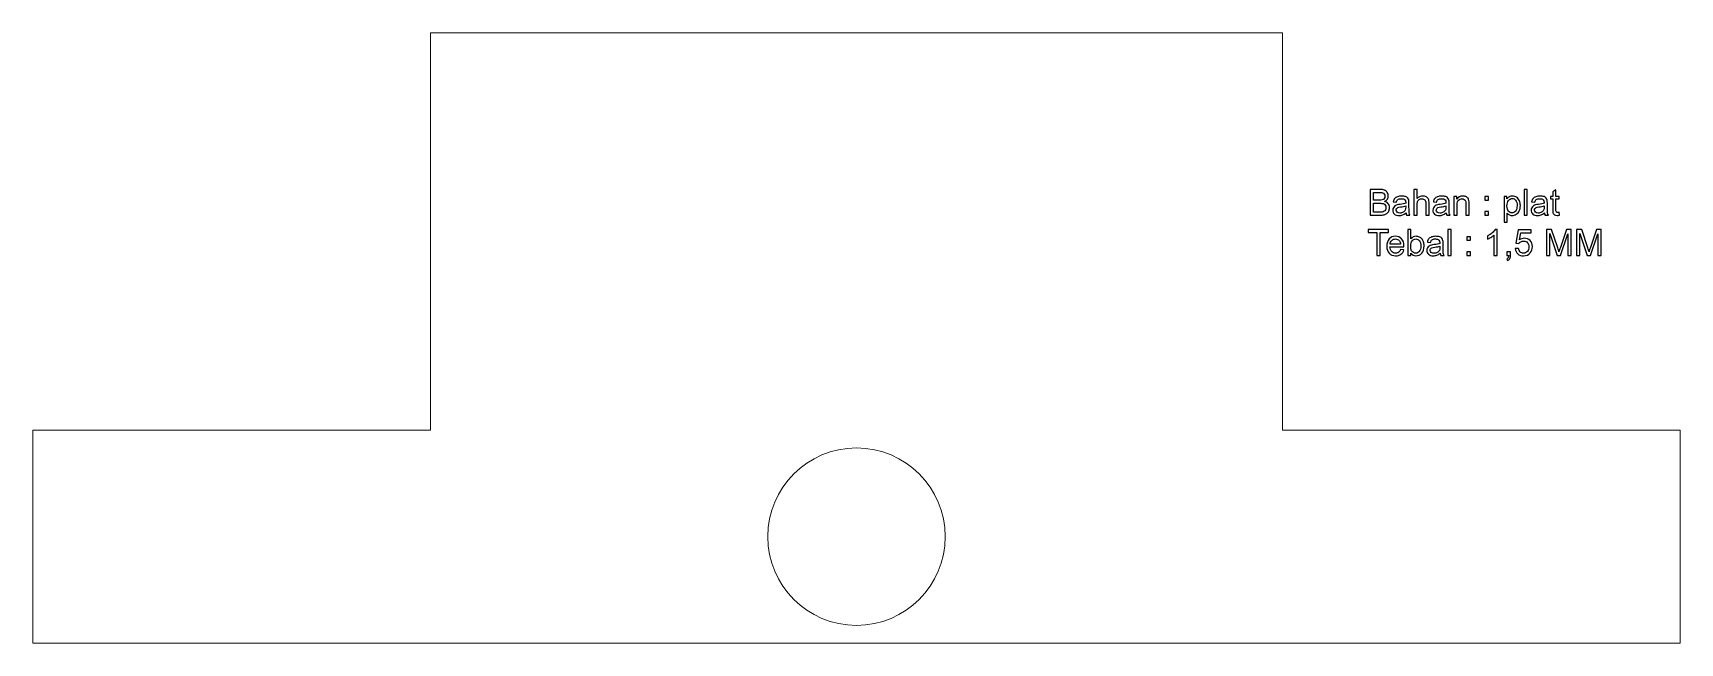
# Model space of a CAD drawing. Header units: millimetres. Extents: x -567 to 593, y -263 to 167.
import ezdxf

# ---------------------------------------------------------------- set-up
doc = ezdxf.new("R2010")
doc.units = ezdxf.units.MM
doc.header["$MEASUREMENT"] = 0
doc.layers.add('Layer 1', color=7, linetype='Continuous')

msp = doc.modelspace()

# ---------------------------------------------------------------- linework, layer by layer
at = {"layer": 'Layer 1', "color": 250, "lineweight": 20}
msp.add_ellipse((12.6231, -187.9609), major_axis=(0, 62.5), ratio=1, dxfattribs=at)
for points in [[(-287.3769, -111.9609), (-287.3769, -111.9609), (-287.3769, 167.0391), (-287.3769, 167.0391), (-287.3769, 167.0391), (312.6231, 167.0391), (312.6231, 167.0391), (312.6231, 167.0391), (312.6231, -111.9609), (312.6231, -111.9609)], [(-288.3769, -262.9609), (-288.3769, -262.9609), (-567.3769, -262.9609), (-567.3769, -262.9609), (-567.3769, -262.9609), (-567.3769, -112.9609), (-567.3769, -112.9609), (-567.3769, -112.9609), (-288.3769, -112.9609), (-288.3769, -112.9609)], [(313.6231, -112.9609), (313.6231, -112.9609), (592.6231, -112.9609), (592.6231, -112.9609), (592.6231, -112.9609), (592.6231, -262.9609), (592.6231, -262.9609), (592.6231, -262.9609), (313.6231, -262.9609), (313.6231, -262.9609)]]:
    msp.add_open_spline(points, degree=3, knots=[0, 0, 0, 0, 0.333333333, 0.333333333, 0.333333333, 0.666666667, 0.666666667, 0.666666667, 1, 1, 1, 1], dxfattribs=at)
at = {"layer": 'Layer 1', "color": 250}
for points, knots in [([(374.2671, 38.6118), (374.2671, 38.6118), (374.2671, 56.7982), (374.2671, 56.7982), (374.2671, 56.7982), (381.0912, 56.7982), (381.0912, 56.7982), (382.4798, 56.7982), (383.5931, 56.6162), (384.4356, 56.2479), (385.2738, 55.8796), (385.9299, 55.3123), (386.4041, 54.5461), (386.8824, 53.7841), (387.1195, 52.984), (387.1195, 52.1458), (387.1195, 51.3711), (386.9078, 50.6387), (386.4887, 49.9529), (386.0696, 49.2671), (385.4346, 48.7125), (384.5837, 48.2892), (385.6844, 47.9675), (386.5311, 47.4171), (387.1195, 46.6382), (387.7122, 45.8635), (388.0085, 44.9449), (388.0085, 43.8865), (388.0085, 43.0314), (387.8265, 42.2398), (387.4666, 41.5074), (387.1068, 40.775), (386.6623, 40.212), (386.1331, 39.8141), (385.604, 39.4204), (384.9393, 39.1198), (384.1435, 38.9166), (383.3434, 38.7134), (382.3655, 38.6118), (381.2055, 38.6118), (381.2055, 38.6118), (374.2671, 38.6118), (374.2671, 38.6118)], [0, 0, 0, 0, 0.071428571, 0.071428571, 0.071428571, 0.142857143, 0.142857143, 0.142857143, 0.214285714, 0.214285714, 0.214285714, 0.285714286, 0.285714286, 0.285714286, 0.357142857, 0.357142857, 0.357142857, 0.428571429, 0.428571429, 0.428571429, 0.5, 0.5, 0.5, 0.571428571, 0.571428571, 0.571428571, 0.642857143, 0.642857143, 0.642857143, 0.714285714, 0.714285714, 0.714285714, 0.785714286, 0.785714286, 0.785714286, 0.857142857, 0.857142857, 0.857142857, 0.928571429, 0.928571429, 0.928571429, 1, 1, 1, 1]), ([(376.6801, 49.1528), (376.6801, 49.1528), (380.6129, 49.1528), (380.6129, 49.1528), (381.6797, 49.1528), (382.4459, 49.2248), (382.9073, 49.3645), (383.5212, 49.5465), (383.9826, 49.8513), (384.2916, 50.2746), (384.6007, 50.698), (384.7573, 51.2271), (384.7573, 51.8664), (384.7573, 52.4717), (384.6134, 53.0051), (384.3213, 53.4623), (384.0334, 53.9238), (383.6185, 54.2413), (383.0809, 54.4106), (382.5433, 54.5799), (381.6204, 54.6646), (380.3165, 54.6646), (380.3165, 54.6646), (376.6801, 54.6646), (376.6801, 54.6646), (376.6801, 54.6646), (376.6801, 49.1528), (376.6801, 49.1528)], [0, 0, 0, 0, 0.111111111, 0.111111111, 0.111111111, 0.222222222, 0.222222222, 0.222222222, 0.333333333, 0.333333333, 0.333333333, 0.444444444, 0.444444444, 0.444444444, 0.555555556, 0.555555556, 0.555555556, 0.666666667, 0.666666667, 0.666666667, 0.777777778, 0.777777778, 0.777777778, 0.888888889, 0.888888889, 0.888888889, 1, 1, 1, 1]), ([(376.6801, 40.7454), (376.6801, 40.7454), (381.2098, 40.7454), (381.2098, 40.7454), (381.9887, 40.7454), (382.5348, 40.775), (382.8523, 40.8343), (383.4026, 40.9317), (383.8683, 41.0968), (384.2408, 41.3296), (384.6134, 41.5624), (384.9182, 41.9011), (385.1595, 42.3456), (385.4008, 42.7901), (385.5193, 43.3023), (385.5193, 43.8823), (385.5193, 44.5639), (385.3457, 45.1523), (384.9944, 45.6561), (384.6472, 46.1598), (384.1646, 46.5112), (383.5466, 46.7144), (382.9327, 46.9176), (382.0437, 47.0192), (380.888, 47.0192), (380.888, 47.0192), (376.6801, 47.0192), (376.6801, 47.0192), (376.6801, 47.0192), (376.6801, 40.7454), (376.6801, 40.7454)], [0, 0, 0, 0, 0.1, 0.1, 0.1, 0.2, 0.2, 0.2, 0.3, 0.3, 0.3, 0.4, 0.4, 0.4, 0.5, 0.5, 0.5, 0.6, 0.6, 0.6, 0.7, 0.7, 0.7, 0.8, 0.8, 0.8, 0.9, 0.9, 0.9, 1, 1, 1, 1]), ([(399.6417, 40.2628), (398.812, 39.5558), (398.0119, 39.0605), (397.2456, 38.7684), (396.4794, 38.4763), (395.6581, 38.3324), (394.7776, 38.3324), (393.3298, 38.3324), (392.2164, 38.6838), (391.4375, 39.3907), (390.6586, 40.0935), (390.2691, 40.9952), (390.2691, 42.0916), (390.2691, 42.7351), (390.4173, 43.3235), (390.7094, 43.8569), (391.0057, 44.3903), (391.3909, 44.8136), (391.8651, 45.1354), (392.3434, 45.4571), (392.8768, 45.7026), (393.4737, 45.8677), (393.914, 45.982), (394.5786, 46.0921), (395.4634, 46.2022), (397.2668, 46.4138), (398.6003, 46.6721), (399.4512, 46.9684), (399.4597, 47.2732), (399.4639, 47.4679), (399.4639, 47.5484), (399.4639, 48.4543), (399.2522, 49.0935), (398.8289, 49.4661), (398.2574, 49.9698), (397.4065, 50.2196), (396.2804, 50.2196), (395.2263, 50.2196), (394.4474, 50.0333), (393.9479, 49.665), (393.4441, 49.2967), (393.0758, 48.6448), (392.8345, 47.705), (392.8345, 47.705), (390.6501, 48.0098), (390.6501, 48.0098), (390.8491, 48.9454), (391.175, 49.7031), (391.6322, 50.2789), (392.0894, 50.8546), (392.7498, 51.2949), (393.6134, 51.6081), (394.4728, 51.9172), (395.4761, 52.0738), (396.6106, 52.0738), (397.7367, 52.0738), (398.6553, 51.9426), (399.3623, 51.6759), (400.065, 51.4092), (400.5857, 51.079), (400.9159, 50.6768), (401.2461, 50.2746), (401.479, 49.7666), (401.6144, 49.1528), (401.6864, 48.7718), (401.7245, 48.086), (401.7245, 47.0996), (401.7245, 47.0996), (401.7245, 44.1363), (401.7245, 44.1363), (401.7245, 42.0662), (401.7711, 40.7581), (401.8642, 40.2035), (401.9531, 39.649), (402.1394, 39.1198), (402.4103, 38.6118), (402.4103, 38.6118), (400.0735, 38.6118), (400.0735, 38.6118), (399.8491, 39.0817), (399.7052, 39.632), (399.6417, 40.2628)], [0, 0, 0, 0, 0.037037037, 0.037037037, 0.037037037, 0.074074074, 0.074074074, 0.074074074, 0.111111111, 0.111111111, 0.111111111, 0.148148148, 0.148148148, 0.148148148, 0.185185185, 0.185185185, 0.185185185, 0.222222222, 0.222222222, 0.222222222, 0.259259259, 0.259259259, 0.259259259, 0.296296296, 0.296296296, 0.296296296, 0.333333333, 0.333333333, 0.333333333, 0.37037037, 0.37037037, 0.37037037, 0.407407407, 0.407407407, 0.407407407, 0.444444444, 0.444444444, 0.444444444, 0.481481481, 0.481481481, 0.481481481, 0.518518519, 0.518518519, 0.518518519, 0.555555556, 0.555555556, 0.555555556, 0.592592593, 0.592592593, 0.592592593, 0.62962963, 0.62962963, 0.62962963, 0.666666667, 0.666666667, 0.666666667, 0.703703704, 0.703703704, 0.703703704, 0.740740741, 0.740740741, 0.740740741, 0.777777778, 0.777777778, 0.777777778, 0.814814815, 0.814814815, 0.814814815, 0.851851852, 0.851851852, 0.851851852, 0.888888889, 0.888888889, 0.888888889, 0.925925926, 0.925925926, 0.925925926, 0.962962963, 0.962962963, 0.962962963, 1, 1, 1, 1]), ([(405.1577, 38.6118), (405.1577, 38.6118), (405.1577, 56.7982), (405.1577, 56.7982), (405.1577, 56.7982), (407.3929, 56.7982), (407.3929, 56.7982), (407.3929, 56.7982), (407.3929, 50.2535), (407.3929, 50.2535), (408.4301, 51.4684), (409.7382, 52.0738), (411.3214, 52.0738), (412.2909, 52.0738), (413.1333, 51.8833), (413.853, 51.4981), (414.5684, 51.1128), (415.0806, 50.5837), (415.3897, 49.9063), (415.6987, 49.229), (415.8511, 48.2426), (415.8511, 46.9557), (415.8511, 46.9557), (415.8511, 38.6118), (415.8511, 38.6118), (415.8511, 38.6118), (413.6159, 38.6118), (413.6159, 38.6118), (413.6159, 38.6118), (413.6159, 46.9472), (413.6159, 46.9472), (413.6159, 48.0606), (413.3746, 48.8734), (412.8962, 49.3814), (412.4136, 49.8894), (411.7363, 50.1434), (410.8558, 50.1434), (410.1996, 50.1434), (409.5815, 49.9741), (409.0016, 49.6312), (408.4216, 49.2883), (408.011, 48.8226), (407.7612, 48.2342), (407.5157, 47.65), (407.3929, 46.8414), (407.3929, 45.8085), (407.3929, 45.8085), (407.3929, 38.6118), (407.3929, 38.6118), (407.3929, 38.6118), (405.1577, 38.6118), (405.1577, 38.6118)], [0, 0, 0, 0, 0.058823529, 0.058823529, 0.058823529, 0.117647059, 0.117647059, 0.117647059, 0.176470588, 0.176470588, 0.176470588, 0.235294118, 0.235294118, 0.235294118, 0.294117647, 0.294117647, 0.294117647, 0.352941176, 0.352941176, 0.352941176, 0.411764706, 0.411764706, 0.411764706, 0.470588235, 0.470588235, 0.470588235, 0.529411765, 0.529411765, 0.529411765, 0.588235294, 0.588235294, 0.588235294, 0.647058824, 0.647058824, 0.647058824, 0.705882353, 0.705882353, 0.705882353, 0.764705882, 0.764705882, 0.764705882, 0.823529412, 0.823529412, 0.823529412, 0.882352941, 0.882352941, 0.882352941, 0.941176471, 0.941176471, 0.941176471, 1, 1, 1, 1]), ([(427.8949, 40.2628), (427.0652, 39.5558), (426.2651, 39.0605), (425.4988, 38.7684), (424.7326, 38.4763), (423.9113, 38.3324), (423.0308, 38.3324), (421.583, 38.3324), (420.4696, 38.6838), (419.6907, 39.3907), (418.9118, 40.0935), (418.5223, 40.9952), (418.5223, 42.0916), (418.5223, 42.7351), (418.6705, 43.3235), (418.9626, 43.8569), (419.2589, 44.3903), (419.6441, 44.8136), (420.1183, 45.1354), (420.5966, 45.4571), (421.13, 45.7026), (421.7269, 45.8677), (422.1672, 45.982), (422.8318, 46.0921), (423.7166, 46.2022), (425.52, 46.4138), (426.8535, 46.6721), (427.7044, 46.9684), (427.7129, 47.2732), (427.7171, 47.4679), (427.7171, 47.5484), (427.7171, 48.4543), (427.5054, 49.0935), (427.0821, 49.4661), (426.5106, 49.9698), (425.6597, 50.2196), (424.5336, 50.2196), (423.4795, 50.2196), (422.7006, 50.0333), (422.2011, 49.665), (421.6973, 49.2967), (421.329, 48.6448), (421.0877, 47.705), (421.0877, 47.705), (418.9033, 48.0098), (418.9033, 48.0098), (419.1023, 48.9454), (419.4282, 49.7031), (419.8854, 50.2789), (420.3426, 50.8546), (421.003, 51.2949), (421.8666, 51.6081), (422.726, 51.9172), (423.7293, 52.0738), (424.8638, 52.0738), (425.9899, 52.0738), (426.9085, 51.9426), (427.6155, 51.6759), (428.3182, 51.4092), (428.8389, 51.079), (429.1691, 50.6768), (429.4993, 50.2746), (429.7322, 49.7666), (429.8676, 49.1528), (429.9396, 48.7718), (429.9777, 48.086), (429.9777, 47.0996), (429.9777, 47.0996), (429.9777, 44.1363), (429.9777, 44.1363), (429.9777, 42.0662), (430.0243, 40.7581), (430.1174, 40.2035), (430.2063, 39.649), (430.3926, 39.1198), (430.6635, 38.6118), (430.6635, 38.6118), (428.3267, 38.6118), (428.3267, 38.6118), (428.1023, 39.0817), (427.9584, 39.632), (427.8949, 40.2628)], [0, 0, 0, 0, 0.037037037, 0.037037037, 0.037037037, 0.074074074, 0.074074074, 0.074074074, 0.111111111, 0.111111111, 0.111111111, 0.148148148, 0.148148148, 0.148148148, 0.185185185, 0.185185185, 0.185185185, 0.222222222, 0.222222222, 0.222222222, 0.259259259, 0.259259259, 0.259259259, 0.296296296, 0.296296296, 0.296296296, 0.333333333, 0.333333333, 0.333333333, 0.37037037, 0.37037037, 0.37037037, 0.407407407, 0.407407407, 0.407407407, 0.444444444, 0.444444444, 0.444444444, 0.481481481, 0.481481481, 0.481481481, 0.518518519, 0.518518519, 0.518518519, 0.555555556, 0.555555556, 0.555555556, 0.592592593, 0.592592593, 0.592592593, 0.62962963, 0.62962963, 0.62962963, 0.666666667, 0.666666667, 0.666666667, 0.703703704, 0.703703704, 0.703703704, 0.740740741, 0.740740741, 0.740740741, 0.777777778, 0.777777778, 0.777777778, 0.814814815, 0.814814815, 0.814814815, 0.851851852, 0.851851852, 0.851851852, 0.888888889, 0.888888889, 0.888888889, 0.925925926, 0.925925926, 0.925925926, 0.962962963, 0.962962963, 0.962962963, 1, 1, 1, 1]), ([(433.4109, 38.6118), (433.4109, 38.6118), (433.4109, 51.7944), (433.4109, 51.7944), (433.4109, 51.7944), (435.4175, 51.7944), (435.4175, 51.7944), (435.4175, 51.7944), (435.4175, 49.9233), (435.4175, 49.9233), (436.3827, 51.3584), (437.7797, 52.0738), (439.6043, 52.0738), (440.4001, 52.0738), (441.1283, 51.9299), (441.7929, 51.6462), (442.4575, 51.3626), (442.9571, 50.9858), (443.2873, 50.5244), (443.6175, 50.063), (443.8503, 49.5126), (443.9815, 48.8776), (444.062, 48.4628), (444.1043, 47.7389), (444.1043, 46.7059), (444.1043, 46.7059), (444.1043, 38.6118), (444.1043, 38.6118), (444.1043, 38.6118), (441.8691, 38.6118), (441.8691, 38.6118), (441.8691, 38.6118), (441.8691, 46.6213), (441.8691, 46.6213), (441.8691, 47.5314), (441.7844, 48.213), (441.6109, 48.6617), (441.4373, 49.1105), (441.1283, 49.4703), (440.688, 49.7412), (440.2477, 50.0079), (439.727, 50.1434), (439.1344, 50.1434), (438.1861, 50.1434), (437.3691, 49.8428), (436.679, 49.2375), (435.989, 48.6363), (435.6461, 47.4891), (435.6461, 45.8042), (435.6461, 45.8042), (435.6461, 38.6118), (435.6461, 38.6118), (435.6461, 38.6118), (433.4109, 38.6118), (433.4109, 38.6118)], [0, 0, 0, 0, 0.055555556, 0.055555556, 0.055555556, 0.111111111, 0.111111111, 0.111111111, 0.166666667, 0.166666667, 0.166666667, 0.222222222, 0.222222222, 0.222222222, 0.277777778, 0.277777778, 0.277777778, 0.333333333, 0.333333333, 0.333333333, 0.388888889, 0.388888889, 0.388888889, 0.444444444, 0.444444444, 0.444444444, 0.5, 0.5, 0.5, 0.555555556, 0.555555556, 0.555555556, 0.611111111, 0.611111111, 0.611111111, 0.666666667, 0.666666667, 0.666666667, 0.722222222, 0.722222222, 0.722222222, 0.777777778, 0.777777778, 0.777777778, 0.833333333, 0.833333333, 0.833333333, 0.888888889, 0.888888889, 0.888888889, 0.944444444, 0.944444444, 0.944444444, 1, 1, 1, 1]), ([(455.2041, 49.2544), (455.2041, 49.2544), (455.2041, 51.7944), (455.2041, 51.7944), (455.2041, 51.7944), (457.7441, 51.7944), (457.7441, 51.7944), (457.7441, 51.7944), (457.7441, 49.2544), (457.7441, 49.2544), (457.7441, 49.2544), (455.2041, 49.2544), (455.2041, 49.2544)], [0, 0, 0, 0, 0.25, 0.25, 0.25, 0.5, 0.5, 0.5, 0.75, 0.75, 0.75, 1, 1, 1, 1]), ([(468.7085, 33.5572), (468.7085, 33.5572), (468.7085, 51.7944), (468.7085, 51.7944), (468.7085, 51.7944), (470.7405, 51.7944), (470.7405, 51.7944), (470.7405, 51.7944), (470.7405, 50.063), (470.7405, 50.063), (471.2189, 50.7318), (471.7607, 51.2356), (472.3661, 51.57), (472.9672, 51.9045), (473.6996, 52.0738), (474.559, 52.0738), (475.685, 52.0738), (476.6756, 51.7859), (477.535, 51.206), (478.3944, 50.6302), (479.0421, 49.8132), (479.4823, 48.7633), (479.9184, 47.7092), (480.1385, 46.5578), (480.1385, 45.3005), (480.1385, 43.9585), (479.8972, 42.7478), (479.4146, 41.6683), (478.932, 40.593), (478.2293, 39.7675), (477.3064, 39.1918), (476.3878, 38.6203), (475.4183, 38.3324), (474.4023, 38.3324), (473.6573, 38.3324), (472.9884, 38.489), (472.4, 38.8023), (471.8073, 39.1156), (471.3247, 39.5093), (470.9437, 39.9876), (470.9437, 39.9876), (470.9437, 33.5572), (470.9437, 33.5572), (470.9437, 33.5572), (468.7085, 33.5572), (468.7085, 33.5572)], [0, 0, 0, 0, 0.066666667, 0.066666667, 0.066666667, 0.133333333, 0.133333333, 0.133333333, 0.2, 0.2, 0.2, 0.266666667, 0.266666667, 0.266666667, 0.333333333, 0.333333333, 0.333333333, 0.4, 0.4, 0.4, 0.466666667, 0.466666667, 0.466666667, 0.533333333, 0.533333333, 0.533333333, 0.6, 0.6, 0.6, 0.666666667, 0.666666667, 0.666666667, 0.733333333, 0.733333333, 0.733333333, 0.8, 0.8, 0.8, 0.866666667, 0.866666667, 0.866666667, 0.933333333, 0.933333333, 0.933333333, 1, 1, 1, 1]), ([(470.7405, 45.1227), (470.7405, 43.4336), (471.0834, 42.1847), (471.765, 41.3762), (472.4508, 40.5676), (473.2805, 40.1612), (474.2542, 40.1612), (475.2448, 40.1612), (476.0914, 40.5803), (476.7942, 41.4185), (477.5011, 42.2567), (477.8525, 43.5521), (477.8525, 45.3089), (477.8525, 46.9853), (477.5096, 48.2384), (476.8196, 49.0724), (476.1295, 49.9063), (475.3083, 50.3212), (474.3515, 50.3212), (473.4033, 50.3212), (472.5651, 49.8767), (471.8369, 48.9919), (471.1046, 48.1029), (470.7405, 46.816), (470.7405, 45.1227)], [0, 0, 0, 0, 0.125, 0.125, 0.125, 0.25, 0.25, 0.25, 0.375, 0.375, 0.375, 0.5, 0.5, 0.5, 0.625, 0.625, 0.625, 0.75, 0.75, 0.75, 0.875, 0.875, 0.875, 1, 1, 1, 1]), ([(482.7843, 38.6118), (482.7843, 38.6118), (482.7843, 56.7982), (482.7843, 56.7982), (482.7843, 56.7982), (485.0195, 56.7982), (485.0195, 56.7982), (485.0195, 56.7982), (485.0195, 38.6118), (485.0195, 38.6118), (485.0195, 38.6118), (482.7843, 38.6118), (482.7843, 38.6118)], [0, 0, 0, 0, 0.25, 0.25, 0.25, 0.5, 0.5, 0.5, 0.75, 0.75, 0.75, 1, 1, 1, 1]), ([(497.0887, 40.2628), (496.259, 39.5558), (495.4589, 39.0605), (494.6926, 38.7684), (493.9264, 38.4763), (493.1051, 38.3324), (492.2246, 38.3324), (490.7768, 38.3324), (489.6634, 38.6838), (488.8845, 39.3907), (488.1056, 40.0935), (487.7161, 40.9952), (487.7161, 42.0916), (487.7161, 42.7351), (487.8643, 43.3235), (488.1564, 43.8569), (488.4527, 44.3903), (488.8379, 44.8136), (489.3121, 45.1354), (489.7904, 45.4571), (490.3238, 45.7026), (490.9207, 45.8677), (491.361, 45.982), (492.0256, 46.0921), (492.9104, 46.2022), (494.7138, 46.4138), (496.0473, 46.6721), (496.8982, 46.9684), (496.9067, 47.2732), (496.9109, 47.4679), (496.9109, 47.5484), (496.9109, 48.4543), (496.6992, 49.0935), (496.2759, 49.4661), (495.7044, 49.9698), (494.8535, 50.2196), (493.7274, 50.2196), (492.6733, 50.2196), (491.8944, 50.0333), (491.3949, 49.665), (490.8911, 49.2967), (490.5228, 48.6448), (490.2815, 47.705), (490.2815, 47.705), (488.0971, 48.0098), (488.0971, 48.0098), (488.2961, 48.9454), (488.622, 49.7031), (489.0792, 50.2789), (489.5364, 50.8546), (490.1968, 51.2949), (491.0604, 51.6081), (491.9198, 51.9172), (492.9231, 52.0738), (494.0576, 52.0738), (495.1837, 52.0738), (496.1023, 51.9426), (496.8093, 51.6759), (497.512, 51.4092), (498.0327, 51.079), (498.3629, 50.6768), (498.6931, 50.2746), (498.926, 49.7666), (499.0614, 49.1528), (499.1334, 48.7718), (499.1715, 48.086), (499.1715, 47.0996), (499.1715, 47.0996), (499.1715, 44.1363), (499.1715, 44.1363), (499.1715, 42.0662), (499.2181, 40.7581), (499.3112, 40.2035), (499.4001, 39.649), (499.5864, 39.1198), (499.8573, 38.6118), (499.8573, 38.6118), (497.5205, 38.6118), (497.5205, 38.6118), (497.2961, 39.0817), (497.1522, 39.632), (497.0887, 40.2628)], [0, 0, 0, 0, 0.037037037, 0.037037037, 0.037037037, 0.074074074, 0.074074074, 0.074074074, 0.111111111, 0.111111111, 0.111111111, 0.148148148, 0.148148148, 0.148148148, 0.185185185, 0.185185185, 0.185185185, 0.222222222, 0.222222222, 0.222222222, 0.259259259, 0.259259259, 0.259259259, 0.296296296, 0.296296296, 0.296296296, 0.333333333, 0.333333333, 0.333333333, 0.37037037, 0.37037037, 0.37037037, 0.407407407, 0.407407407, 0.407407407, 0.444444444, 0.444444444, 0.444444444, 0.481481481, 0.481481481, 0.481481481, 0.518518519, 0.518518519, 0.518518519, 0.555555556, 0.555555556, 0.555555556, 0.592592593, 0.592592593, 0.592592593, 0.62962963, 0.62962963, 0.62962963, 0.666666667, 0.666666667, 0.666666667, 0.703703704, 0.703703704, 0.703703704, 0.740740741, 0.740740741, 0.740740741, 0.777777778, 0.777777778, 0.777777778, 0.814814815, 0.814814815, 0.814814815, 0.851851852, 0.851851852, 0.851851852, 0.888888889, 0.888888889, 0.888888889, 0.925925926, 0.925925926, 0.925925926, 0.962962963, 0.962962963, 0.962962963, 1, 1, 1, 1]), ([(507.4561, 40.6057), (507.4561, 40.6057), (507.7609, 38.633), (507.7609, 38.633), (507.1344, 38.5017), (506.5713, 38.434), (506.0803, 38.434), (505.2717, 38.434), (504.6452, 38.561), (504.1964, 38.8192), (503.7519, 39.0775), (503.4387, 39.4119), (503.2566, 39.831), (503.0746, 40.2501), (502.9857, 41.1306), (502.9857, 42.4726), (502.9857, 42.4726), (502.9857, 50.0672), (502.9857, 50.0672), (502.9857, 50.0672), (501.3347, 50.0672), (501.3347, 50.0672), (501.3347, 50.0672), (501.3347, 51.7944), (501.3347, 51.7944), (501.3347, 51.7944), (502.9857, 51.7944), (502.9857, 51.7944), (502.9857, 51.7944), (502.9857, 55.0541), (502.9857, 55.0541), (502.9857, 55.0541), (505.2209, 56.396), (505.2209, 56.396), (505.2209, 56.396), (505.2209, 51.7944), (505.2209, 51.7944), (505.2209, 51.7944), (507.4561, 51.7944), (507.4561, 51.7944), (507.4561, 51.7944), (507.4561, 50.0672), (507.4561, 50.0672), (507.4561, 50.0672), (505.2209, 50.0672), (505.2209, 50.0672), (505.2209, 50.0672), (505.2209, 42.3456), (505.2209, 42.3456), (505.2209, 41.7064), (505.259, 41.2957), (505.3394, 41.1137), (505.4156, 40.9317), (505.5426, 40.7877), (505.7204, 40.6777), (505.8982, 40.5718), (506.1522, 40.5168), (506.4824, 40.5168), (506.728, 40.5168), (507.0539, 40.5464), (507.4561, 40.6057)], [0, 0, 0, 0, 0.05, 0.05, 0.05, 0.1, 0.1, 0.1, 0.15, 0.15, 0.15, 0.2, 0.2, 0.2, 0.25, 0.25, 0.25, 0.3, 0.3, 0.3, 0.35, 0.35, 0.35, 0.4, 0.4, 0.4, 0.45, 0.45, 0.45, 0.5, 0.5, 0.5, 0.55, 0.55, 0.55, 0.6, 0.6, 0.6, 0.65, 0.65, 0.65, 0.7, 0.7, 0.7, 0.75, 0.75, 0.75, 0.8, 0.8, 0.8, 0.85, 0.85, 0.85, 0.9, 0.9, 0.9, 0.95, 0.95, 0.95, 1, 1, 1, 1]), ([(399.4639, 45.2158), (398.6511, 44.8856), (397.4319, 44.6062), (395.8063, 44.3776), (394.8834, 44.2464), (394.2315, 44.0982), (393.8505, 43.9331), (393.4695, 43.768), (393.1774, 43.5267), (392.97, 43.2134), (392.7625, 42.8959), (392.6567, 42.5446), (392.6567, 42.1551), (392.6567, 41.5667), (392.8811, 41.0714), (393.334, 40.6777), (393.787, 40.284), (394.4474, 40.085), (395.3152, 40.085), (396.1746, 40.085), (396.9408, 40.2713), (397.6139, 40.648), (398.2828, 41.0206), (398.7781, 41.5328), (399.0914, 42.1805), (399.3327, 42.6843), (399.4512, 43.4251), (399.4512, 44.403), (399.4512, 44.403), (399.4639, 45.2158), (399.4639, 45.2158)], [0, 0, 0, 0, 0.1, 0.1, 0.1, 0.2, 0.2, 0.2, 0.3, 0.3, 0.3, 0.4, 0.4, 0.4, 0.5, 0.5, 0.5, 0.6, 0.6, 0.6, 0.7, 0.7, 0.7, 0.8, 0.8, 0.8, 0.9, 0.9, 0.9, 1, 1, 1, 1]), ([(427.7171, 45.2158), (426.9043, 44.8856), (425.6851, 44.6062), (424.0595, 44.3776), (423.1366, 44.2464), (422.4847, 44.0982), (422.1037, 43.9331), (421.7227, 43.768), (421.4306, 43.5267), (421.2232, 43.2134), (421.0157, 42.8959), (420.9099, 42.5446), (420.9099, 42.1551), (420.9099, 41.5667), (421.1343, 41.0714), (421.5872, 40.6777), (422.0402, 40.284), (422.7006, 40.085), (423.5684, 40.085), (424.4278, 40.085), (425.194, 40.2713), (425.8671, 40.648), (426.536, 41.0206), (427.0313, 41.5328), (427.3446, 42.1805), (427.5859, 42.6843), (427.7044, 43.4251), (427.7044, 44.403), (427.7044, 44.403), (427.7171, 45.2158), (427.7171, 45.2158)], [0, 0, 0, 0, 0.1, 0.1, 0.1, 0.2, 0.2, 0.2, 0.3, 0.3, 0.3, 0.4, 0.4, 0.4, 0.5, 0.5, 0.5, 0.6, 0.6, 0.6, 0.7, 0.7, 0.7, 0.8, 0.8, 0.8, 0.9, 0.9, 0.9, 1, 1, 1, 1]), ([(455.2041, 38.6118), (455.2041, 38.6118), (455.2041, 41.1518), (455.2041, 41.1518), (455.2041, 41.1518), (457.7441, 41.1518), (457.7441, 41.1518), (457.7441, 41.1518), (457.7441, 38.6118), (457.7441, 38.6118), (457.7441, 38.6118), (455.2041, 38.6118), (455.2041, 38.6118)], [0, 0, 0, 0, 0.25, 0.25, 0.25, 0.5, 0.5, 0.5, 0.75, 0.75, 0.75, 1, 1, 1, 1]), ([(496.9109, 45.2158), (496.0981, 44.8856), (494.8789, 44.6062), (493.2533, 44.3776), (492.3304, 44.2464), (491.6785, 44.0982), (491.2975, 43.9331), (490.9165, 43.768), (490.6244, 43.5267), (490.417, 43.2134), (490.2095, 42.8959), (490.1037, 42.5446), (490.1037, 42.1551), (490.1037, 41.5667), (490.3281, 41.0714), (490.781, 40.6777), (491.234, 40.284), (491.8944, 40.085), (492.7622, 40.085), (493.6216, 40.085), (494.3878, 40.2713), (495.0609, 40.648), (495.7298, 41.0206), (496.2251, 41.5328), (496.5384, 42.1805), (496.7797, 42.6843), (496.8982, 43.4251), (496.8982, 44.403), (496.8982, 44.403), (496.9109, 45.2158), (496.9109, 45.2158)], [0, 0, 0, 0, 0.1, 0.1, 0.1, 0.2, 0.2, 0.2, 0.3, 0.3, 0.3, 0.4, 0.4, 0.4, 0.5, 0.5, 0.5, 0.6, 0.6, 0.6, 0.7, 0.7, 0.7, 0.8, 0.8, 0.8, 0.9, 0.9, 0.9, 1, 1, 1, 1]), ([(378.9915, 10.2357), (378.9915, 10.2357), (378.9915, 26.2885), (378.9915, 26.2885), (378.9915, 26.2885), (372.9971, 26.2885), (372.9971, 26.2885), (372.9971, 26.2885), (372.9971, 28.4221), (372.9971, 28.4221), (372.9971, 28.4221), (387.3989, 28.4221), (387.3989, 28.4221), (387.3989, 28.4221), (387.3989, 26.2885), (387.3989, 26.2885), (387.3989, 26.2885), (381.4045, 26.2885), (381.4045, 26.2885), (381.4045, 26.2885), (381.4045, 10.2357), (381.4045, 10.2357), (381.4045, 10.2357), (378.9915, 10.2357), (378.9915, 10.2357)], [0, 0, 0, 0, 0.125, 0.125, 0.125, 0.25, 0.25, 0.25, 0.375, 0.375, 0.375, 0.5, 0.5, 0.5, 0.625, 0.625, 0.625, 0.75, 0.75, 0.75, 0.875, 0.875, 0.875, 1, 1, 1, 1]), ([(395.7809, 14.5029), (395.7809, 14.5029), (398.0923, 14.1981), (398.0923, 14.1981), (397.7325, 12.8561), (397.0594, 11.8105), (396.0772, 11.0697), (395.0951, 10.3288), (393.842, 9.9563), (392.3138, 9.9563), (390.3919, 9.9563), (388.8679, 10.549), (387.7418, 11.7343), (386.6157, 12.9154), (386.0527, 14.5791), (386.0527, 16.7169), (386.0527, 18.9267), (386.62, 20.6455), (387.7587, 21.8647), (388.8975, 23.0881), (390.3749, 23.6977), (392.191, 23.6977), (393.9479, 23.6977), (395.383, 23.1008), (396.4963, 21.9028), (397.6097, 20.7047), (398.1685, 19.0199), (398.1685, 16.8482), (398.1685, 16.7169), (398.1643, 16.518), (398.1558, 16.2555), (398.1558, 16.2555), (388.3387, 16.2555), (388.3387, 16.2555), (388.4234, 14.8119), (388.8298, 13.7028), (389.5664, 12.9366), (390.2987, 12.1703), (391.2174, 11.7851), (392.3138, 11.7851), (393.1308, 11.7851), (393.8293, 12.001), (394.4051, 12.4328), (394.985, 12.8646), (395.4422, 13.5546), (395.7809, 14.5029)], [0, 0, 0, 0, 0.066666667, 0.066666667, 0.066666667, 0.133333333, 0.133333333, 0.133333333, 0.2, 0.2, 0.2, 0.266666667, 0.266666667, 0.266666667, 0.333333333, 0.333333333, 0.333333333, 0.4, 0.4, 0.4, 0.466666667, 0.466666667, 0.466666667, 0.533333333, 0.533333333, 0.533333333, 0.6, 0.6, 0.6, 0.666666667, 0.666666667, 0.666666667, 0.733333333, 0.733333333, 0.733333333, 0.8, 0.8, 0.8, 0.866666667, 0.866666667, 0.866666667, 0.933333333, 0.933333333, 0.933333333, 1, 1, 1, 1]), ([(402.9733, 10.2357), (402.9733, 10.2357), (400.8905, 10.2357), (400.8905, 10.2357), (400.8905, 10.2357), (400.8905, 28.4221), (400.8905, 28.4221), (400.8905, 28.4221), (403.1257, 28.4221), (403.1257, 28.4221), (403.1257, 28.4221), (403.1257, 21.9324), (403.1257, 21.9324), (404.0697, 23.1093), (405.272, 23.6977), (406.7367, 23.6977), (407.5453, 23.6977), (408.3158, 23.5368), (409.0397, 23.2109), (409.7636, 22.8849), (410.3562, 22.4235), (410.8261, 21.835), (411.2918, 21.2424), (411.6601, 20.5312), (411.9226, 19.6972), (412.1893, 18.8675), (412.3205, 17.9742), (412.3205, 17.026), (412.3205, 14.7738), (411.7617, 13.0297), (410.6483, 11.802), (409.5307, 10.5701), (408.193, 9.9563), (406.6309, 9.9563), (405.0773, 9.9563), (403.8581, 10.604), (402.9733, 11.8952), (402.9733, 11.8952), (402.9733, 10.2357), (402.9733, 10.2357)], [0, 0, 0, 0, 0.076923077, 0.076923077, 0.076923077, 0.153846154, 0.153846154, 0.153846154, 0.230769231, 0.230769231, 0.230769231, 0.307692308, 0.307692308, 0.307692308, 0.384615385, 0.384615385, 0.384615385, 0.461538462, 0.461538462, 0.461538462, 0.538461538, 0.538461538, 0.538461538, 0.615384615, 0.615384615, 0.615384615, 0.692307692, 0.692307692, 0.692307692, 0.769230769, 0.769230769, 0.769230769, 0.846153846, 0.846153846, 0.846153846, 0.923076923, 0.923076923, 0.923076923, 1, 1, 1, 1]), ([(423.6531, 11.8867), (422.8234, 11.1797), (422.0233, 10.6844), (421.257, 10.3923), (420.4908, 10.1002), (419.6695, 9.9563), (418.789, 9.9563), (417.3412, 9.9563), (416.2278, 10.3077), (415.4489, 11.0146), (414.67, 11.7174), (414.2805, 12.6191), (414.2805, 13.7155), (414.2805, 14.359), (414.4287, 14.9474), (414.7208, 15.4808), (415.0171, 16.0142), (415.4023, 16.4375), (415.8765, 16.7593), (416.3548, 17.081), (416.8882, 17.3265), (417.4851, 17.4916), (417.9254, 17.6059), (418.59, 17.716), (419.4748, 17.8261), (421.2782, 18.0377), (422.6117, 18.296), (423.4626, 18.5923), (423.4711, 18.8971), (423.4753, 19.0918), (423.4753, 19.1723), (423.4753, 20.0782), (423.2636, 20.7174), (422.8403, 21.09), (422.2688, 21.5937), (421.4179, 21.8435), (420.2918, 21.8435), (419.2377, 21.8435), (418.4588, 21.6572), (417.9593, 21.2889), (417.4555, 20.9206), (417.0872, 20.2687), (416.8459, 19.3289), (416.8459, 19.3289), (414.6615, 19.6337), (414.6615, 19.6337), (414.8605, 20.5693), (415.1864, 21.327), (415.6436, 21.9028), (416.1008, 22.4785), (416.7612, 22.9188), (417.6248, 23.232), (418.4842, 23.5411), (419.4875, 23.6977), (420.622, 23.6977), (421.7481, 23.6977), (422.6667, 23.5665), (423.3737, 23.2998), (424.0764, 23.0331), (424.5971, 22.7029), (424.9273, 22.3007), (425.2575, 21.8985), (425.4904, 21.3905), (425.6258, 20.7767), (425.6978, 20.3957), (425.7359, 19.7099), (425.7359, 18.7235), (425.7359, 18.7235), (425.7359, 15.7602), (425.7359, 15.7602), (425.7359, 13.6901), (425.7825, 12.382), (425.8756, 11.8274), (425.9645, 11.2729), (426.1508, 10.7437), (426.4217, 10.2357), (426.4217, 10.2357), (424.0849, 10.2357), (424.0849, 10.2357), (423.8605, 10.7056), (423.7166, 11.2559), (423.6531, 11.8867)], [0, 0, 0, 0, 0.037037037, 0.037037037, 0.037037037, 0.074074074, 0.074074074, 0.074074074, 0.111111111, 0.111111111, 0.111111111, 0.148148148, 0.148148148, 0.148148148, 0.185185185, 0.185185185, 0.185185185, 0.222222222, 0.222222222, 0.222222222, 0.259259259, 0.259259259, 0.259259259, 0.296296296, 0.296296296, 0.296296296, 0.333333333, 0.333333333, 0.333333333, 0.37037037, 0.37037037, 0.37037037, 0.407407407, 0.407407407, 0.407407407, 0.444444444, 0.444444444, 0.444444444, 0.481481481, 0.481481481, 0.481481481, 0.518518519, 0.518518519, 0.518518519, 0.555555556, 0.555555556, 0.555555556, 0.592592593, 0.592592593, 0.592592593, 0.62962963, 0.62962963, 0.62962963, 0.666666667, 0.666666667, 0.666666667, 0.703703704, 0.703703704, 0.703703704, 0.740740741, 0.740740741, 0.740740741, 0.777777778, 0.777777778, 0.777777778, 0.814814815, 0.814814815, 0.814814815, 0.851851852, 0.851851852, 0.851851852, 0.888888889, 0.888888889, 0.888888889, 0.925925926, 0.925925926, 0.925925926, 0.962962963, 0.962962963, 0.962962963, 1, 1, 1, 1]), ([(429.1183, 10.2357), (429.1183, 10.2357), (429.1183, 28.4221), (429.1183, 28.4221), (429.1183, 28.4221), (431.3535, 28.4221), (431.3535, 28.4221), (431.3535, 28.4221), (431.3535, 10.2357), (431.3535, 10.2357), (431.3535, 10.2357), (429.1183, 10.2357), (429.1183, 10.2357)], [0, 0, 0, 0, 0.25, 0.25, 0.25, 0.5, 0.5, 0.5, 0.75, 0.75, 0.75, 1, 1, 1, 1]), ([(442.4787, 20.8783), (442.4787, 20.8783), (442.4787, 23.4183), (442.4787, 23.4183), (442.4787, 23.4183), (445.0187, 23.4183), (445.0187, 23.4183), (445.0187, 23.4183), (445.0187, 20.8783), (445.0187, 20.8783), (445.0187, 20.8783), (442.4787, 20.8783), (442.4787, 20.8783)], [0, 0, 0, 0, 0.25, 0.25, 0.25, 0.5, 0.5, 0.5, 0.75, 0.75, 0.75, 1, 1, 1, 1]), ([(463.7555, 10.2357), (463.7555, 10.2357), (461.5203, 10.2357), (461.5203, 10.2357), (461.5203, 10.2357), (461.5203, 24.4682), (461.5203, 24.4682), (460.9827, 23.9517), (460.2757, 23.4395), (459.4036, 22.9272), (458.5316, 22.415), (457.7442, 22.0298), (457.0499, 21.7758), (457.0499, 21.7758), (457.0499, 23.9348), (457.0499, 23.9348), (458.2987, 24.519), (459.3909, 25.2302), (460.3265, 26.0684), (461.2621, 26.9023), (461.9267, 27.7109), (462.3162, 28.4983), (462.3162, 28.4983), (463.7555, 28.4983), (463.7555, 28.4983), (463.7555, 28.4983), (463.7555, 10.2357), (463.7555, 10.2357)], [0, 0, 0, 0, 0.111111111, 0.111111111, 0.111111111, 0.222222222, 0.222222222, 0.222222222, 0.333333333, 0.333333333, 0.333333333, 0.444444444, 0.444444444, 0.444444444, 0.555555556, 0.555555556, 0.555555556, 0.666666667, 0.666666667, 0.666666667, 0.777777778, 0.777777778, 0.777777778, 0.888888889, 0.888888889, 0.888888889, 1, 1, 1, 1]), ([(476.5571, 15.0109), (476.5571, 15.0109), (478.8939, 15.1887), (478.8939, 15.1887), (479.0675, 14.0499), (479.4696, 13.1948), (480.0962, 12.6191), (480.7227, 12.0476), (481.4889, 11.7597), (482.3906, 11.7597), (483.4786, 11.7597), (484.3888, 12.1661), (485.1296, 12.9747), (485.8662, 13.7875), (486.2345, 14.8627), (486.2345, 16.2005), (486.2345, 17.4747), (485.8831, 18.478), (485.1762, 19.2146), (484.4692, 19.9512), (483.5336, 20.3195), (482.3695, 20.3195), (481.6456, 20.3195), (480.9979, 20.1544), (480.4221, 19.8242), (479.8506, 19.494), (479.4019, 19.0664), (479.0717, 18.5415), (479.0717, 18.5415), (476.9635, 18.8463), (476.9635, 18.8463), (476.9635, 18.8463), (478.7161, 28.1935), (478.7161, 28.1935), (478.7161, 28.1935), (487.7331, 28.1935), (487.7331, 28.1935), (487.7331, 28.1935), (487.7331, 26.0599), (487.7331, 26.0599), (487.7331, 26.0599), (480.4983, 26.0599), (480.4983, 26.0599), (480.4983, 26.0599), (479.5289, 21.1535), (479.5289, 21.1535), (480.6169, 21.9197), (481.7599, 22.3007), (482.9537, 22.3007), (484.5369, 22.3007), (485.8747, 21.7504), (486.9626, 20.6497), (488.0506, 19.549), (488.5967, 18.1351), (488.5967, 16.4079), (488.5967, 14.7611), (488.1183, 13.3387), (487.1616, 12.1407), (485.9974, 10.6675), (484.4057, 9.9309), (482.3906, 9.9309), (480.7396, 9.9309), (479.3934, 10.3966), (478.3478, 11.3237), (477.3022, 12.2508), (476.7053, 13.4784), (476.5571, 15.0109)], [0, 0, 0, 0, 0.045454545, 0.045454545, 0.045454545, 0.090909091, 0.090909091, 0.090909091, 0.136363636, 0.136363636, 0.136363636, 0.181818182, 0.181818182, 0.181818182, 0.227272727, 0.227272727, 0.227272727, 0.272727273, 0.272727273, 0.272727273, 0.318181818, 0.318181818, 0.318181818, 0.363636364, 0.363636364, 0.363636364, 0.409090909, 0.409090909, 0.409090909, 0.454545455, 0.454545455, 0.454545455, 0.5, 0.5, 0.5, 0.545454545, 0.545454545, 0.545454545, 0.590909091, 0.590909091, 0.590909091, 0.636363636, 0.636363636, 0.636363636, 0.681818182, 0.681818182, 0.681818182, 0.727272727, 0.727272727, 0.727272727, 0.772727273, 0.772727273, 0.772727273, 0.818181818, 0.818181818, 0.818181818, 0.863636364, 0.863636364, 0.863636364, 0.909090909, 0.909090909, 0.909090909, 0.954545455, 0.954545455, 0.954545455, 1, 1, 1, 1]), ([(498.5789, 10.2357), (498.5789, 10.2357), (498.5789, 28.4221), (498.5789, 28.4221), (498.5789, 28.4221), (502.1857, 28.4221), (502.1857, 28.4221), (502.1857, 28.4221), (506.4868, 15.5485), (506.4868, 15.5485), (506.8847, 14.3505), (507.1726, 13.453), (507.3546, 12.8561), (507.562, 13.5165), (507.888, 14.4902), (508.3283, 15.7729), (508.3283, 15.7729), (512.7055, 28.4221), (512.7055, 28.4221), (512.7055, 28.4221), (515.9271, 28.4221), (515.9271, 28.4221), (515.9271, 28.4221), (515.9271, 10.2357), (515.9271, 10.2357), (515.9271, 10.2357), (513.6157, 10.2357), (513.6157, 10.2357), (513.6157, 10.2357), (513.6157, 25.4503), (513.6157, 25.4503), (513.6157, 25.4503), (508.3071, 10.2357), (508.3071, 10.2357), (508.3071, 10.2357), (506.1396, 10.2357), (506.1396, 10.2357), (506.1396, 10.2357), (500.8903, 25.7297), (500.8903, 25.7297), (500.8903, 25.7297), (500.8903, 10.2357), (500.8903, 10.2357), (500.8903, 10.2357), (498.5789, 10.2357), (498.5789, 10.2357)], [0, 0, 0, 0, 0.066666667, 0.066666667, 0.066666667, 0.133333333, 0.133333333, 0.133333333, 0.2, 0.2, 0.2, 0.266666667, 0.266666667, 0.266666667, 0.333333333, 0.333333333, 0.333333333, 0.4, 0.4, 0.4, 0.466666667, 0.466666667, 0.466666667, 0.533333333, 0.533333333, 0.533333333, 0.6, 0.6, 0.6, 0.666666667, 0.666666667, 0.666666667, 0.733333333, 0.733333333, 0.733333333, 0.8, 0.8, 0.8, 0.866666667, 0.866666667, 0.866666667, 0.933333333, 0.933333333, 0.933333333, 1, 1, 1, 1]), ([(519.7371, 10.2357), (519.7371, 10.2357), (519.7371, 28.4221), (519.7371, 28.4221), (519.7371, 28.4221), (523.3439, 28.4221), (523.3439, 28.4221), (523.3439, 28.4221), (527.645, 15.5485), (527.645, 15.5485), (528.0429, 14.3505), (528.3308, 13.453), (528.5128, 12.8561), (528.7202, 13.5165), (529.0462, 14.4902), (529.4865, 15.7729), (529.4865, 15.7729), (533.8637, 28.4221), (533.8637, 28.4221), (533.8637, 28.4221), (537.0853, 28.4221), (537.0853, 28.4221), (537.0853, 28.4221), (537.0853, 10.2357), (537.0853, 10.2357), (537.0853, 10.2357), (534.7739, 10.2357), (534.7739, 10.2357), (534.7739, 10.2357), (534.7739, 25.4503), (534.7739, 25.4503), (534.7739, 25.4503), (529.4653, 10.2357), (529.4653, 10.2357), (529.4653, 10.2357), (527.2978, 10.2357), (527.2978, 10.2357), (527.2978, 10.2357), (522.0485, 25.7297), (522.0485, 25.7297), (522.0485, 25.7297), (522.0485, 10.2357), (522.0485, 10.2357), (522.0485, 10.2357), (519.7371, 10.2357), (519.7371, 10.2357)], [0, 0, 0, 0, 0.066666667, 0.066666667, 0.066666667, 0.133333333, 0.133333333, 0.133333333, 0.2, 0.2, 0.2, 0.266666667, 0.266666667, 0.266666667, 0.333333333, 0.333333333, 0.333333333, 0.4, 0.4, 0.4, 0.466666667, 0.466666667, 0.466666667, 0.533333333, 0.533333333, 0.533333333, 0.6, 0.6, 0.6, 0.666666667, 0.666666667, 0.666666667, 0.733333333, 0.733333333, 0.733333333, 0.8, 0.8, 0.8, 0.866666667, 0.866666667, 0.866666667, 0.933333333, 0.933333333, 0.933333333, 1, 1, 1, 1]), ([(388.4657, 18.0843), (388.4657, 18.0843), (395.8063, 18.0843), (395.8063, 18.0843), (395.7089, 19.1934), (395.4253, 20.0232), (394.9639, 20.5777), (394.2569, 21.4371), (393.334, 21.8689), (392.2037, 21.8689), (391.1793, 21.8689), (390.3199, 21.526), (389.6214, 20.8402), (388.9271, 20.1544), (388.5419, 19.2358), (388.4657, 18.0843)], [0, 0, 0, 0, 0.2, 0.2, 0.2, 0.4, 0.4, 0.4, 0.6, 0.6, 0.6, 0.8, 0.8, 0.8, 1, 1, 1, 1]), ([(402.9479, 16.9244), (402.9479, 15.3496), (403.1638, 14.2108), (403.5914, 13.5081), (404.2941, 12.3608), (405.2424, 11.7851), (406.4404, 11.7851), (407.4183, 11.7851), (408.2607, 12.2084), (408.9677, 13.0551), (409.6789, 13.9018), (410.0345, 15.1633), (410.0345, 16.8397), (410.0345, 18.5584), (409.6958, 19.8242), (409.0143, 20.6412), (408.3327, 21.4583), (407.5072, 21.8689), (406.542, 21.8689), (405.5641, 21.8689), (404.7217, 21.4456), (404.0147, 20.5989), (403.3035, 19.7522), (402.9479, 18.5288), (402.9479, 16.9244)], [0, 0, 0, 0, 0.125, 0.125, 0.125, 0.25, 0.25, 0.25, 0.375, 0.375, 0.375, 0.5, 0.5, 0.5, 0.625, 0.625, 0.625, 0.75, 0.75, 0.75, 0.875, 0.875, 0.875, 1, 1, 1, 1]), ([(423.4753, 16.8397), (422.6625, 16.5095), (421.4433, 16.2301), (419.8177, 16.0015), (418.8948, 15.8703), (418.2429, 15.7221), (417.8619, 15.557), (417.4809, 15.3919), (417.1888, 15.1506), (416.9814, 14.8373), (416.7739, 14.5198), (416.6681, 14.1685), (416.6681, 13.779), (416.6681, 13.1906), (416.8925, 12.6953), (417.3454, 12.3016), (417.7984, 11.9079), (418.4588, 11.7089), (419.3266, 11.7089), (420.186, 11.7089), (420.9522, 11.8952), (421.6253, 12.2719), (422.2942, 12.6445), (422.7895, 13.1567), (423.1028, 13.8044), (423.3441, 14.3082), (423.4626, 15.049), (423.4626, 16.0269), (423.4626, 16.0269), (423.4753, 16.8397), (423.4753, 16.8397)], [0, 0, 0, 0, 0.1, 0.1, 0.1, 0.2, 0.2, 0.2, 0.3, 0.3, 0.3, 0.4, 0.4, 0.4, 0.5, 0.5, 0.5, 0.6, 0.6, 0.6, 0.7, 0.7, 0.7, 0.8, 0.8, 0.8, 0.9, 0.9, 0.9, 1, 1, 1, 1]), ([(442.4787, 10.2357), (442.4787, 10.2357), (442.4787, 12.7757), (442.4787, 12.7757), (442.4787, 12.7757), (445.0187, 12.7757), (445.0187, 12.7757), (445.0187, 12.7757), (445.0187, 10.2357), (445.0187, 10.2357), (445.0187, 10.2357), (442.4787, 10.2357), (442.4787, 10.2357)], [0, 0, 0, 0, 0.25, 0.25, 0.25, 0.5, 0.5, 0.5, 0.75, 0.75, 0.75, 1, 1, 1, 1]), ([(470.6939, 10.2357), (470.6939, 10.2357), (470.6939, 12.7757), (470.6939, 12.7757), (470.6939, 12.7757), (473.2339, 12.7757), (473.2339, 12.7757), (473.2339, 12.7757), (473.2339, 10.2357), (473.2339, 10.2357), (473.2339, 9.3001), (473.0688, 8.5424), (472.7344, 7.9666), (472.4042, 7.3909), (471.875, 6.9422), (471.1511, 6.6289), (471.1511, 6.6289), (470.5415, 7.5941), (470.5415, 7.5941), (471.0156, 7.8015), (471.3628, 8.1063), (471.5829, 8.5043), (471.8073, 8.9064), (471.9343, 9.4822), (471.9597, 10.2357), (471.9597, 10.2357), (470.6939, 10.2357), (470.6939, 10.2357)], [0, 0, 0, 0, 0.111111111, 0.111111111, 0.111111111, 0.222222222, 0.222222222, 0.222222222, 0.333333333, 0.333333333, 0.333333333, 0.444444444, 0.444444444, 0.444444444, 0.555555556, 0.555555556, 0.555555556, 0.666666667, 0.666666667, 0.666666667, 0.777777778, 0.777777778, 0.777777778, 0.888888889, 0.888888889, 0.888888889, 1, 1, 1, 1])]:
    msp.add_open_spline(points, degree=3, knots=knots, dxfattribs=at)
at = {"layer": 'Layer 1', "color": 250, "lineweight": 20}
for points in [[(-288.3769, -112.9609), (-288.3769, -112.9609), (-287.3769, -112.9609), (-287.3769, -112.9609)], [(-287.3769, -112.9609), (-287.3769, -112.9609), (-287.3769, -111.9609), (-287.3769, -111.9609)], [(312.6231, -111.9609), (312.6231, -111.9609), (312.6231, -112.9609), (312.6231, -112.9609)], [(312.6231, -112.9609), (312.6231, -112.9609), (313.6231, -112.9609), (313.6231, -112.9609)], [(-287.3769, -262.9609), (-287.3769, -262.9609), (-288.3769, -262.9609), (-288.3769, -262.9609)], [(312.6231, -262.9609), (312.6231, -262.9609), (-287.3769, -262.9609), (-287.3769, -262.9609)], [(313.6231, -262.9609), (313.6231, -262.9609), (312.6231, -262.9609), (312.6231, -262.9609)]]:
    msp.add_open_spline(points, degree=3, dxfattribs=at)

doc.saveas('drawing.dxf')
